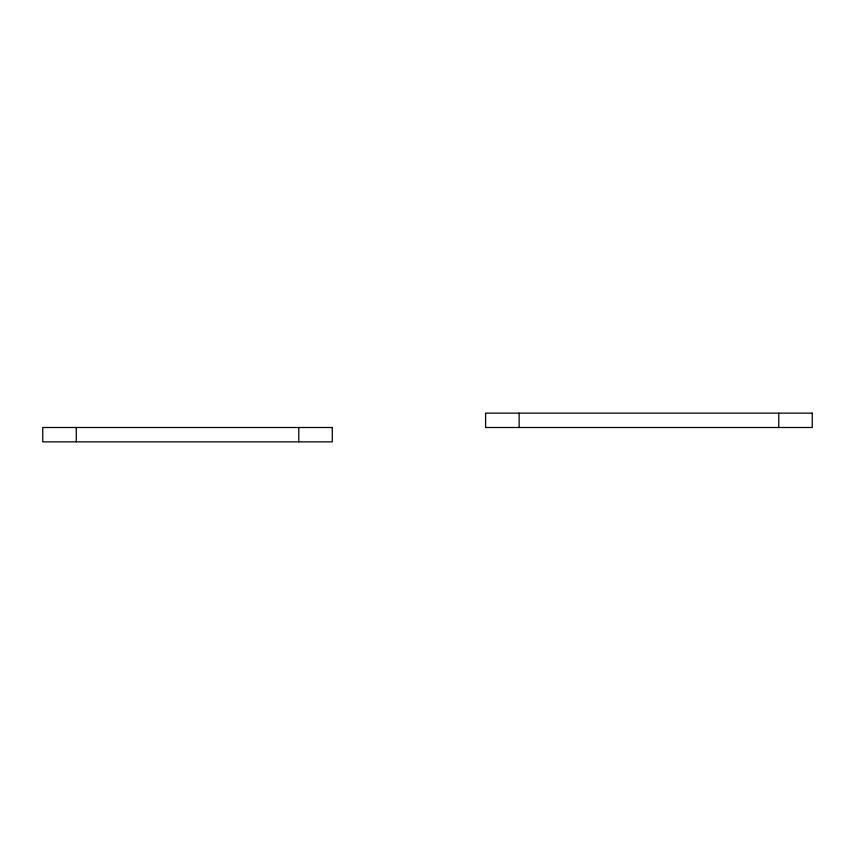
<?xml version="1.0" encoding="UTF-8"?>
<svg xmlns="http://www.w3.org/2000/svg" width="855" height="855" viewBox="0 0 855 855"><rect width="100%" height="100%" fill="white"/><g stroke="black" fill="none" stroke-linecap="round" stroke-linejoin="round"><path stroke-width="1.28" d="M778.755 413.147L778.755 427.5M519.135 413.147L519.135 427.5M298.78 427.5L298.78 441.853M76.277 427.5L76.277 441.853M812.25 413.147L485.608 413.147L485.608 427.5L812.25 427.5L812.25 413.147M332.274 427.5L42.75 427.5L42.75 441.853L332.274 441.853L332.274 427.5"/></g></svg>
